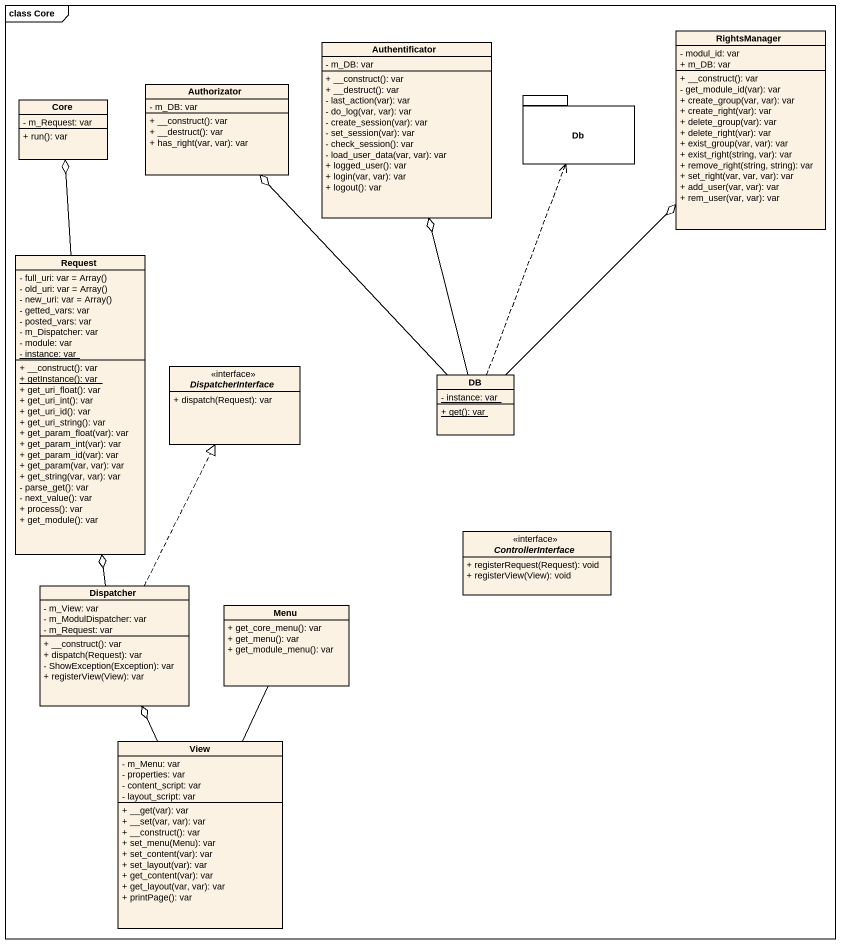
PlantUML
@startuml
mainframe class Core
hide circle
hide empty members
skinparam classAttributeIconSize 0
class Authentificator {
  - m_DB: var
  + __construct(): var
  + __destruct(): var
  - last_action(var): var
  - do_log(var, var): var
  - create_session(var): var
  - set_session(var): var
  - check_session(): var
  - load_user_data(var, var): var
  + logged_user(): var
  + login(var, var): var
  + logout(): var
}
class RightsManager {
  - modul_id: var
  + m_DB: var
  + __construct(): var
  - get_module_id(var): var
  + create_group(var, var): var
  + create_right(var): var
  + delete_group(var): var
  + delete_right(var): var
  + exist_group(var, var): var
  + exist_right(string, var): var
  + remove_right(string, string): var
  + set_right(var, var, var): var
  + add_user(var, var): var
  + rem_user(var, var): var
}
class Core {
  - m_Request: var
  + run(): var
}
class Authorizator {
  - m_DB: var
  + __construct(): var
  + __destruct(): var
  + has_right(var, var): var
}
package Db {
}
class Request {
  {field} - full_uri: var = Array()
  {field} - old_uri: var = Array()
  {field} - new_uri: var = Array()
  - getted_vars: var
  - posted_vars: var
  - m_Dispatcher: var
  - module: var
  {static} - instance: var
  + __construct(): var
  {static} + getInstance(): var
  + get_uri_float(): var
  + get_uri_int(): var
  + get_uri_id(): var
  + get_uri_string(): var
  + get_param_float(var): var
  + get_param_int(var): var
  + get_param_id(var): var
  + get_param(var, var): var
  + get_string(var, var): var
  - parse_get(): var
  - next_value(): var
  + process(): var
  + get_module(): var
}
interface DispatcherInterface <<interface>> {
  + dispatch(Request): var
}
class DB {
  {static} - instance: var
  {static} + get(): var
}
interface ControllerInterface <<interface>> {
  + registerRequest(Request): void
  + registerView(View): void
}
class Dispatcher {
  - m_View: var
  - m_ModulDispatcher: var
  - m_Request: var
  + __construct(): var
  + dispatch(Request): var
  - ShowException(Exception): var
  + registerView(View): var
}
class Menu {
  + get_core_menu(): var
  + get_menu(): var
  + get_module_menu(): var
}
class View {
  - m_Menu: var
  - properties: var
  - content_script: var
  - layout_script: var
  + __get(var): var
  + __set(var, var): var
  + __construct(): var
  + set_menu(Menu): var
  + set_content(var): var
  + set_layout(var): var
  + get_content(var): var
  + get_layout(var, var): var
  + printPage(): var
}
Request -up-o Core
DB -up-o Authentificator
DB -up-o RightsManager
DB -up-o Authorizator
DB .up.> Db
Dispatcher -up-o Request
Dispatcher .up.|> DispatcherInterface
View -up-o Dispatcher
View -up- Menu
@enduml
